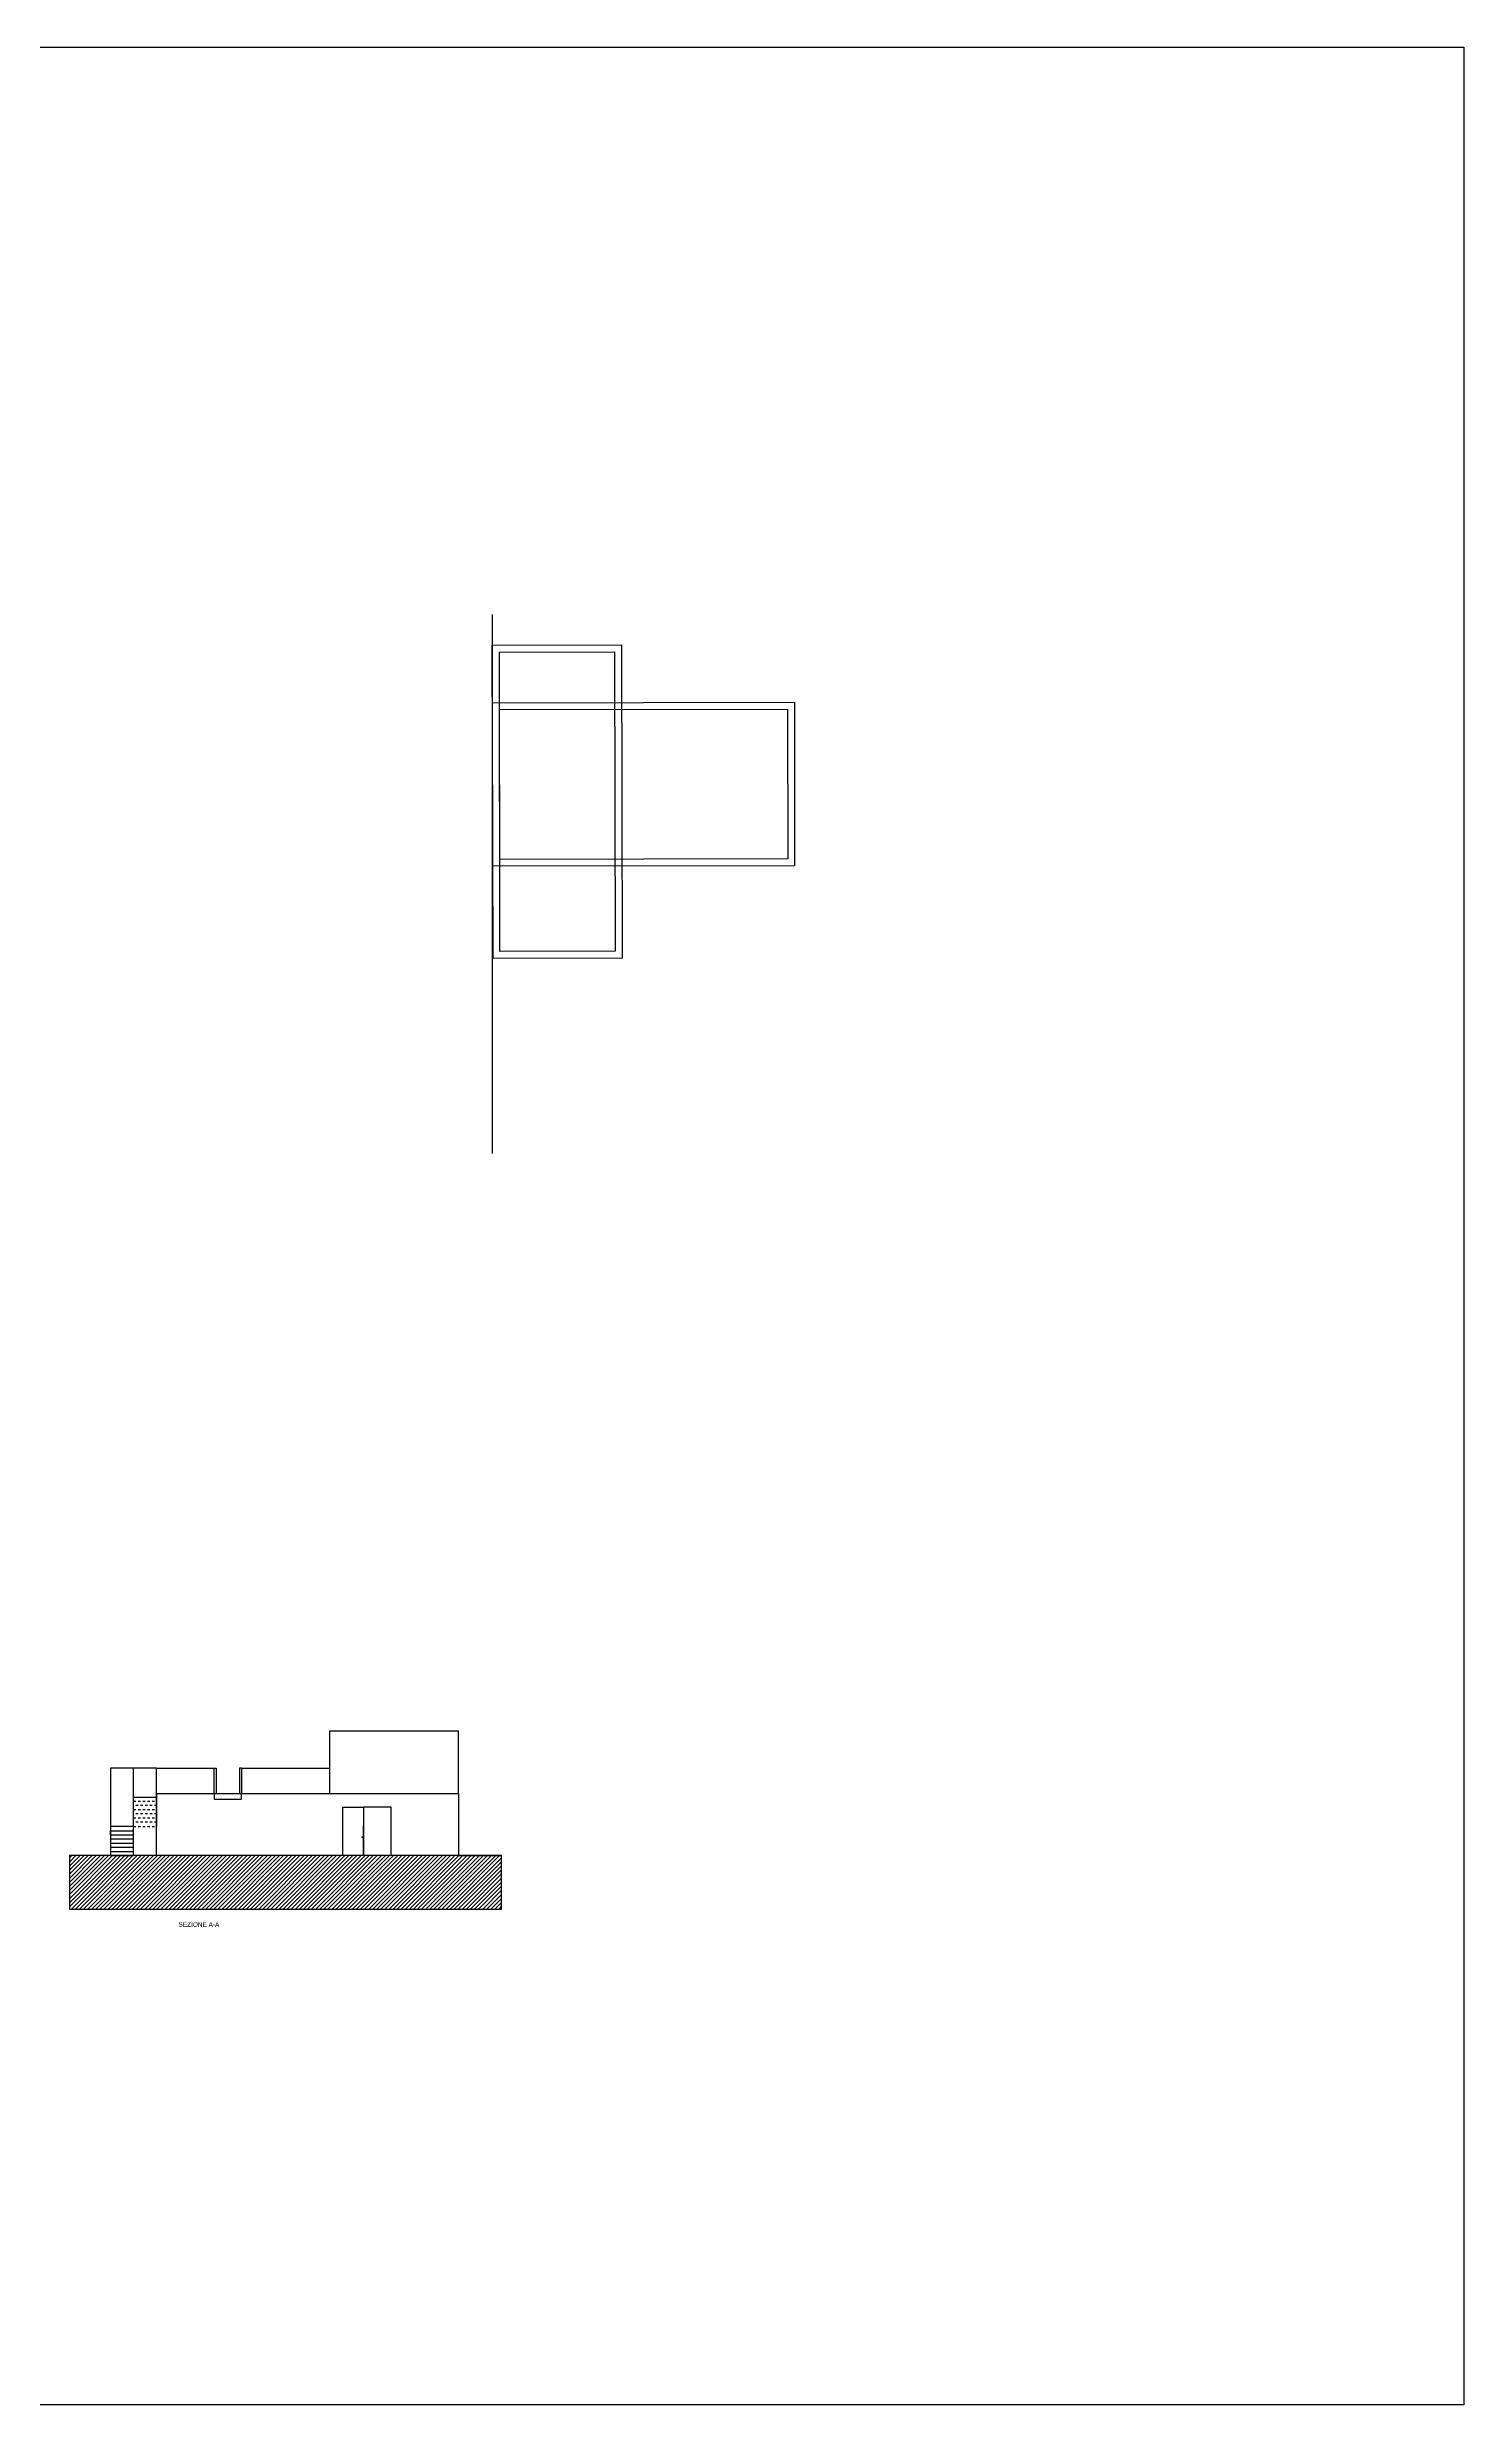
# Model space of a CAD drawing. Header units: inches. Extents: x 74 to 259, y -3 to 170.
# Drawn here: x 197.1 to 258.6, y -2.6 to 99.7 of the extents above; entities that cross this region are included whole.
import ezdxf

# ---------------------------------------------------------------- set-up
doc = ezdxf.new("R2010")
doc.units = ezdxf.units.IN
doc.header["$MEASUREMENT"] = 0
doc.linetypes.add('DASHEDX2', pattern=[1.5, 1, -0.5])
doc.styles.get("Standard").update_dxf_attribs({"font": 'Arial.ttf'})

msp = doc.modelspace()

# ---------------------------------------------------------------- hatches: boundary and pattern name
h = msp.add_hatch()
h.set_pattern_fill('ANSI31', color=0)
h.set_pattern_definition([(45, (-7.77229, -3.38997), (-0.08838835, 0.08838835), [])])
h.paths.add_polyline_path([(216.85, 18.89), (216.85, 21.21), (214.98, 21.2), (214.98, 21.21), (212.06, 21.21), (198.1, 21.21), (198.1, 18.89)])

# ---------------------------------------------------------------- linework, layer by layer
for p, q in [((216.45, 75.08), (216.45, 51.69)), ((201.88, 25.01), (199.88, 25.01)), ((199.88, 25.01), (199.88, 21.21)), ((200.88, 24.83), (200.88, 25.01)), ((200.88, 21.21), (200.88, 24.83)), ((201.88, 21.21), (201.88, 25.01)), ((201.88, 25.01), (204.37, 25.01)), ((204.37, 23.91), (204.37, 25.01)), ((204.37, 25.01), (204.37, 25.01)), ((204.37, 25.01), (204.47, 25.01)), ((204.47, 25.01), (204.47, 23.91)), ((205.57, 25.01), (205.47, 25.01)), ((205.47, 25.01), (205.47, 23.91)), ((205.57, 25.01), (205.57, 23.91)), ((205.57, 25.01), (209.38, 25.01)), ((200.88, 23.91), (200.88, 23.91)), ((201.88, 23.73), (200.88, 23.73)), ((201.88, 23.91), (214.98, 23.91)), ((201.88, 23.91), (204.37, 23.91)), ((201.88, 23.91), (201.88, 23.73)), ((201.88, 23.73), (201.88, 23.55)), ((201.88, 23.73), (201.88, 22.47)), ((204.37, 23.91), (204.37, 23.66)), ((204.37, 23.66), (205.57, 23.66)), ((205.57, 23.66), (205.57, 23.91)), ((214.98, 23.91), (214.98, 21.2)), ((201.88, 23.37), (201.88, 23.19)), ((201.88, 23.01), (201.88, 22.83)), ((209.96, 21.21), (209.96, 23.31)), ((209.96, 23.31), (210.86, 23.31)), ((212.06, 23.31), (210.86, 23.31)), ((210.86, 23.31), (210.86, 21.21)), ((210.86, 23.31), (210.86, 22.01)), ((212.06, 21.21), (212.06, 23.31)), ((200.88, 22.47), (199.88, 22.47)), ((199.88, 22.11), (199.88, 22.29)), ((199.88, 22.29), (200.88, 22.29)), ((199.88, 22.11), (200.88, 22.11)), ((200.88, 21.93), (199.88, 21.93)), ((199.88, 21.75), (200.88, 21.75)), ((200.88, 21.57), (199.88, 21.57)), ((210.86, 21.21), (210.86, 22.51)), ((210.86, 21.21), (210.86, 22.51)), ((199.88, 21.39), (200.88, 21.39)), ((199.88, 21.21), (200.88, 21.21)), ((200.88, 21.21), (199.88, 21.21)), ((210.86, 21.21), (209.96, 21.21)), ((210.86, 21.21), (210.86, 21.21)), ((210.86, 21.21), (210.86, 21.21)), ((214.98, 21.21), (212.06, 21.21)), ((214.98, 21.2), (216.85, 21.21))]:
    msp.add_line(p, q)
at = {"linetype": 'DASHEDX2', "ltscale": 0.1}
for p, q in [((200.88, 23.57), (201.88, 23.57)), ((201.88, 23.39), (200.88, 23.39)), ((200.88, 23.21), (201.88, 23.21)), ((201.88, 23.03), (200.88, 23.03)), ((200.88, 22.85), (201.88, 22.85)), ((201.88, 22.67), (200.88, 22.67)), ((200.88, 22.47), (201.88, 22.47))]:
    msp.add_line(p, q, dxfattribs=at)
for points in [[(150.56, 99.7), (258.62, 99.7), (258.62, -2.63), (150.56, -2.63)], [(216.45, 73.75), (222.05, 73.76), (222.08, 60.16), (216.48, 60.15)], [(216.76, 73.45), (221.76, 73.46), (221.78, 60.46), (216.78, 60.45)], [(216.47, 64.15), (216.46, 71.25), (229.56, 71.27), (229.57, 64.17)], [(216.77, 64.45), (216.76, 70.95), (229.26, 70.97), (229.27, 64.47)], [(209.38, 23.91), (214.98, 23.91), (214.98, 26.61), (209.38, 26.61)], [(216.85, 21.21), (198.1, 21.21), (198.1, 18.89), (216.85, 18.89)]]:
    msp.add_lwpolyline(points, close=True)
msp.add_circle((210.81, 22.01), 0.022)

# ---------------------------------------------------------------- texts
at = {"insert": (202.83, 18.32), "char_height": 0.2, "attachment_point": 1}
msp.add_mtext_dynamic_manual_height_columns('SEZIONE A-A', width=10.2821, gutter_width=1, heights=[0], dxfattribs=at)

doc.saveas('drawing.dxf')
